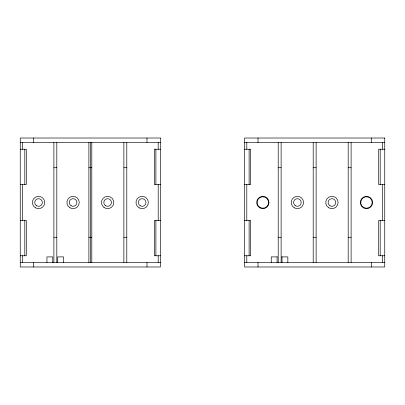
<?xml version="1.0" encoding="UTF-8"?>
<svg xmlns="http://www.w3.org/2000/svg" width="405" height="405" viewBox="0 0 405 405"><rect width="100%" height="100%" fill="white"/><g stroke="black" fill="none" stroke-linecap="round" stroke-linejoin="round"><path stroke-width="0.61" d="M20.25 142.499L160.441 142.499M244.559 142.499L384.75 142.499M20.25 149.227L26.29 149.227L26.29 184.553L20.25 184.553M160.441 149.227L154.401 149.227L154.401 184.553L160.441 184.553M244.559 149.227L250.599 149.227L250.599 184.553L244.559 184.553M384.75 149.227L378.71 149.227L378.71 184.553L384.75 184.553M53.895 167.731L56.811 167.731M88.887 167.731L91.803 167.731M123.879 167.731L126.795 167.731M278.205 167.731L281.121 167.731M313.197 167.731L316.113 167.731M348.189 167.731L351.105 167.731M20.25 220.447L26.29 220.447L26.29 255.773L20.25 255.773M160.441 220.447L154.401 220.447L154.401 255.773L160.441 255.773M244.559 220.447L250.599 220.447L250.599 255.773L244.559 255.773M384.75 220.447L378.71 220.447L378.71 255.773L384.75 255.773M53.895 237.269L56.811 237.269M88.887 237.269L91.803 237.269M123.879 237.269L126.795 237.269M278.205 237.269L281.121 237.269M313.197 237.269L316.113 237.269M348.189 237.269L351.105 237.269M277.4 256.897L271.249 256.897L271.249 262.572M281.703 256.897L287.849 256.897L287.849 262.572M20.25 262.501L160.441 262.501M244.559 262.501L384.75 262.501M382.507 142.499L382.507 149.374M382.507 184.376L382.507 220.624M382.507 255.626L382.507 262.501M380.194 149.227L380.194 184.553M380.194 220.447L380.194 255.773M371.294 138.014L371.294 142.499M371.294 262.501L371.294 266.986M351.105 142.499L351.105 262.501M348.189 142.499L348.189 262.501M316.113 142.499L316.113 262.501M313.197 142.499L313.197 262.501M282.017 256.897L282.017 262.572M281.121 142.499L281.121 262.501M278.205 142.499L278.205 262.501M277.081 256.897L277.081 262.572M258.015 138.014L258.015 142.499M258.015 262.501L258.015 266.986M249.115 149.227L249.115 184.553M249.115 220.447L249.115 255.773M246.802 142.499L246.802 149.374M246.802 184.376L246.802 220.624M246.802 255.626L246.802 262.501M158.198 142.499L158.198 149.374M158.198 184.376L158.198 220.624M158.198 255.626L158.198 262.501M155.885 149.227L155.885 184.553M155.885 220.447L155.885 255.773M146.985 138.014L146.985 142.499M146.985 262.501L146.985 266.986M126.795 142.499L126.795 262.501M123.879 142.499L123.879 262.501M91.803 142.499L91.803 262.501M90.345 142.499L90.345 262.501M88.887 142.499L88.887 262.501M63.539 262.572L63.539 256.897L57.707 256.897L57.707 262.572M56.811 142.499L56.811 262.501M53.895 142.499L53.895 262.501M52.777 262.572L52.777 256.897L46.945 256.897L46.945 262.572M33.706 138.014L33.706 142.499M33.706 262.501L33.706 266.986M24.806 149.227L24.806 184.553M24.806 220.447L24.806 255.773M22.493 142.499L22.493 149.374M22.493 184.376L22.493 220.624M22.493 255.626L22.493 262.501M160.441 138.014L20.25 138.014L20.25 266.986L160.441 266.986L160.441 138.014M384.75 138.014L244.559 138.014L244.559 266.986L384.75 266.986L384.75 138.014M363.609 207.451A5.721 5.721 0 0 0 372.19 202.5A5.721 5.721 0 0 0 363.609 197.549A5.721 5.721 0 0 0 363.609 207.451M259.98 207.451A5.721 5.721 0 0 0 268.561 202.5A5.721 5.721 0 0 0 259.98 197.549A5.721 5.721 0 0 0 259.98 207.451M259.757 207.841A6.166 6.166 0 0 0 269.006 202.5A6.166 6.166 0 0 0 259.757 197.159A6.166 6.166 0 0 0 259.757 207.841M294.298 207.841A6.166 6.166 0 0 0 303.553 202.5A6.166 6.166 0 0 0 294.298 197.159A6.166 6.166 0 0 0 294.298 207.841M295.478 205.801A3.812 3.812 0 0 0 301.193 202.5A3.812 3.812 0 0 0 295.478 199.199A3.812 3.812 0 0 0 295.478 205.801M328.84 207.841A6.166 6.166 0 0 0 338.094 202.5A6.166 6.166 0 0 0 328.84 197.159A6.166 6.166 0 0 0 328.84 207.841M330.019 205.801A3.812 3.812 0 0 0 335.74 202.5A3.812 3.812 0 0 0 330.019 199.199A3.812 3.812 0 0 0 330.019 205.801M363.386 207.841A6.166 6.166 0 0 0 372.635 202.5A6.166 6.166 0 0 0 363.386 197.159A6.166 6.166 0 0 0 363.386 207.841M35.448 207.841A6.166 6.166 0 0 0 44.702 202.5A6.166 6.166 0 0 0 35.448 197.159A6.166 6.166 0 0 0 35.448 207.841M36.622 205.801A3.812 3.812 0 0 0 42.343 202.5A3.812 3.812 0 0 0 36.622 199.199A3.812 3.812 0 0 0 36.622 205.801M69.989 207.841A6.166 6.166 0 0 0 79.243 202.5A6.166 6.166 0 0 0 69.989 197.159A6.166 6.166 0 0 0 69.989 207.841M71.169 205.801A3.812 3.812 0 0 0 76.889 202.5A3.812 3.812 0 0 0 71.169 199.199A3.812 3.812 0 0 0 71.169 205.801M104.065 207.542A6.166 6.166 0 0 0 113.759 203.052A6.166 6.166 0 0 0 105.027 196.901A6.166 6.166 0 0 0 104.065 207.542M105.71 205.801A3.812 3.812 0 0 0 111.431 202.5A3.812 3.812 0 0 0 105.71 199.199A3.812 3.812 0 0 0 105.71 205.801M139.077 207.841A6.166 6.166 0 0 0 148.331 202.5A6.166 6.166 0 0 0 139.077 197.159A6.166 6.166 0 0 0 139.077 207.841M140.257 205.801A3.812 3.812 0 0 0 145.972 202.5A3.812 3.812 0 0 0 140.257 199.199A3.812 3.812 0 0 0 140.257 205.801"/></g></svg>
